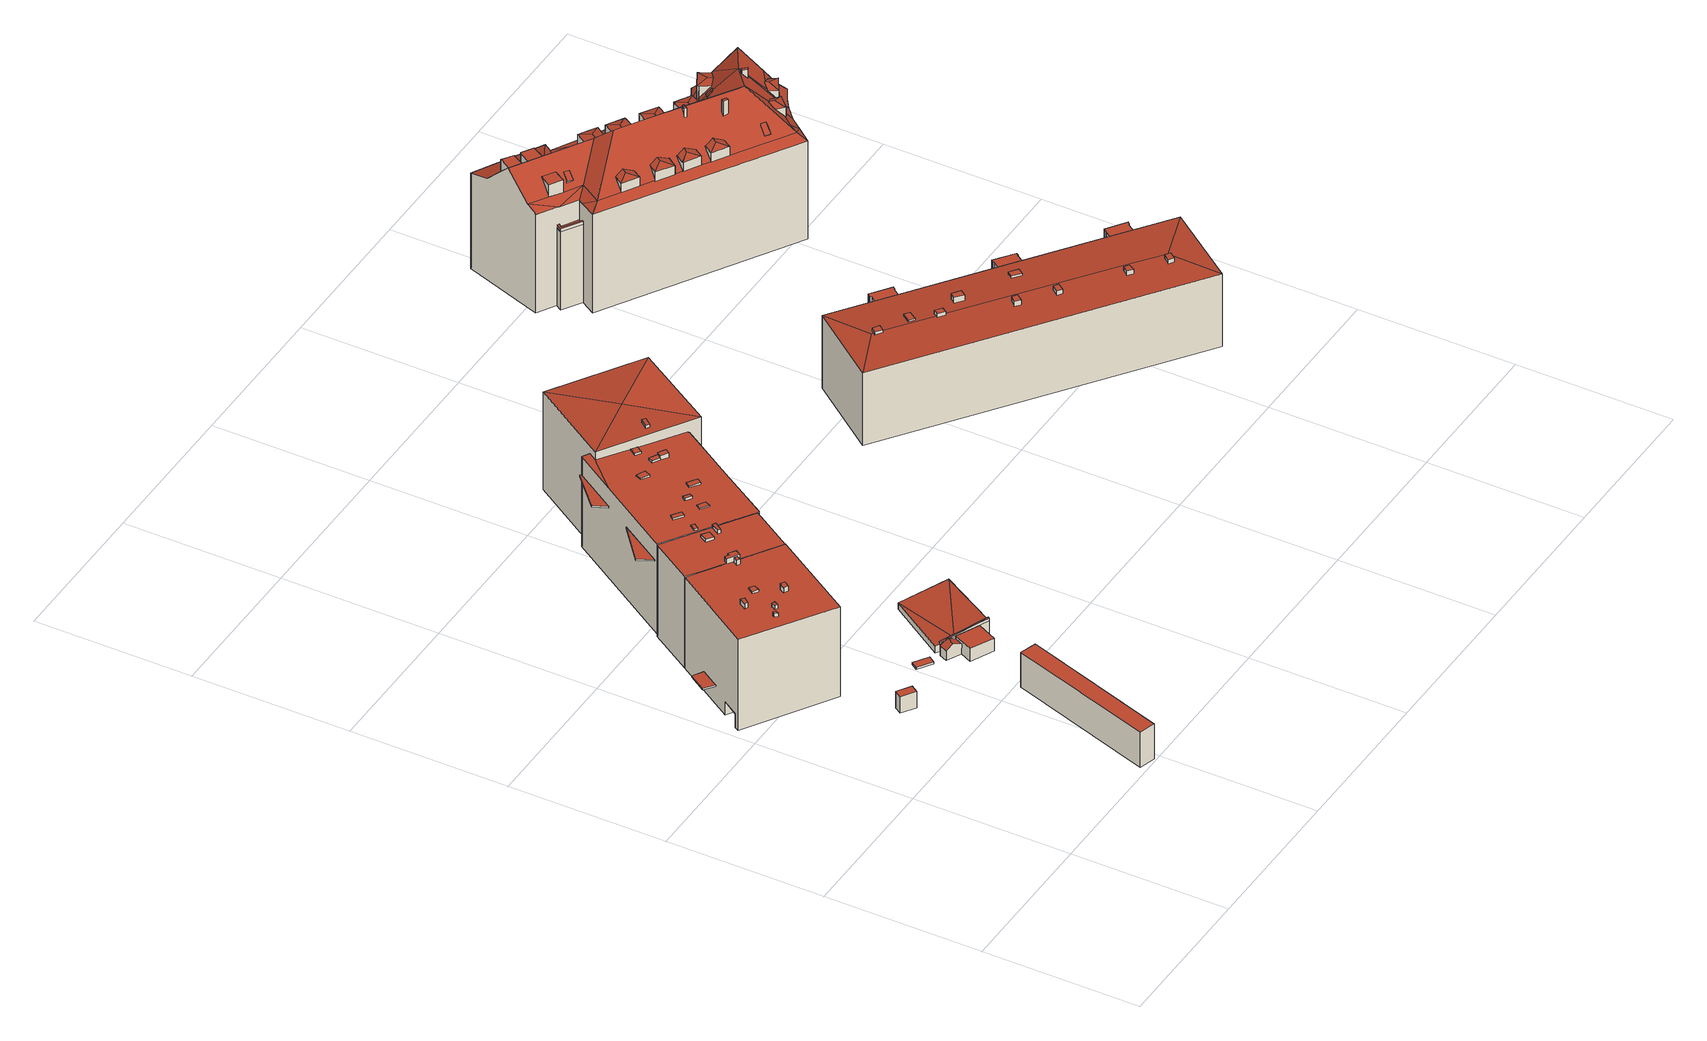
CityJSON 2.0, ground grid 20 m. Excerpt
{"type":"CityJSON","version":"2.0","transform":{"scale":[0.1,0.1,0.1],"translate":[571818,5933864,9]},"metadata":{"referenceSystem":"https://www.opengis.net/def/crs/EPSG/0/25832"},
"CityObjects":{
"building1":{"type":"Building","attributes":{"Grundfläche 2D":"2.241988","Grundhöhe NN":"10.886"},"geometry":[{"type":"Solid","lod":"3","boundaries":[[[[0,1,2,3]],[[4,5,3,2]],[[5,6,0,3]],[[6,7,1,0]],[[7,4,2,1]],[[7,6,5,4]]]],"semantics":{"surfaces":[{"type":"RoofSurface"},{"type":"WallSurface"},{"type":"GroundSurface"}],"values":[[0,1,1,1,1,2]]}}]},
"building2":{"type":"Building","attributes":{"Grundfläche 2D":"129.529896","Grundhöhe NN":"10.256"},"children":["building2-1","building2-2","building2-3","building2-4","building2-5","building2-6","building2-7"],"geometry":[{"type":"Solid","lod":"3","boundaries":[[[[8,9,10,11,12]],[[10,9,13,14]],[[15,16,17,18,19,11,10,14]],[[12,11,19,20]],[[9,8,12,20,21,22,23,24,25,13]],[[24,23,16,15]],[[22,21,18,17]],[[15,14,13,25,24]],[[18,21,20,19]],[[23,22,17,16]]]],"semantics":{"surfaces":[{"type":"RoofSurface"},{"type":"WallSurface"},{"type":"GroundSurface"},{"type":"OuterCeilingSurface"}],"values":[[0,1,1,1,1,1,1,2,2,3]]}}]},
"building2-1":{"type":"BuildingInstallation","parents":["building2"],"geometry":[{"type":"MultiSurface","lod":"3","boundaries":[[[26,27,28,29]],[[29,28,30,31]],[[26,29,31,32]],[[27,26,32,33]],[[28,27,33,30]]],"semantics":{"surfaces":[{"type":"RoofSurface"},{"type":"WallSurface"}],"values":[0,1,1,1,1]}}]},
"building2-2":{"type":"BuildingInstallation","parents":["building2"],"geometry":[{"type":"MultiSurface","lod":"3","boundaries":[[[34,35,36,37]],[[38,39,37,36]],[[34,37,39,40]],[[40,41,35,34]],[[36,35,41,38]]],"semantics":{"surfaces":[{"type":"RoofSurface"},{"type":"WallSurface"}],"values":[0,1,1,1,1]}}]},
"building2-3":{"type":"BuildingInstallation","parents":["building2"],"geometry":[{"type":"MultiSurface","lod":"3","boundaries":[[[42,43,44,45]],[[45,44,46,47]],[[42,45,47,48]],[[43,42,48,49]],[[44,43,49,46]]],"semantics":{"surfaces":[{"type":"RoofSurface"},{"type":"WallSurface"}],"values":[0,1,1,1,1]}}]},
"building2-4":{"type":"BuildingInstallation","parents":["building2"],"geometry":[{"type":"MultiSurface","lod":"3","boundaries":[[[50,51,52,53]],[[53,52,54,55]],[[50,53,55,56]],[[51,50,56,57]],[[52,51,57,54]]],"semantics":{"surfaces":[{"type":"RoofSurface"},{"type":"WallSurface"}],"values":[0,1,1,1,1]}}]},
"building2-5":{"type":"BuildingInstallation","parents":["building2"],"geometry":[{"type":"MultiSurface","lod":"3","boundaries":[[[58,59,60,61,62,63,64,65]],[[61,60,66,67]],[[68,69,63,62]],[[67,68,62,61]],[[69,70,64,63]],[[70,71,72,58,65,64]],[[66,60,59,58,72,73]]],"semantics":{"surfaces":[{"type":"RoofSurface"},{"type":"WallSurface"}],"values":[0,1,1,1,1,1,1]}}]},
"building2-6":{"type":"BuildingInstallation","parents":["building2"],"geometry":[{"type":"MultiSurface","lod":"3","boundaries":[[[74,75,76,77]],[[78,79,77,76]],[[76,75,80,78]],[[74,77,79,81]],[[81,80,75,74]]],"semantics":{"surfaces":[{"type":"RoofSurface"},{"type":"WallSurface"}],"values":[0,1,1,1,1]}}]},
"building2-7":{"type":"BuildingInstallation","parents":["building2"],"geometry":[{"type":"MultiSurface","lod":"3","boundaries":[[[82,83,84,85]],[[86,87,85,84]],[[87,88,82,85]],[[88,89,83,82]],[[89,86,84,83]],[[89,88,87,86]]],"semantics":{"surfaces":[{"type":"RoofSurface"},{"type":"WallSurface"},{"type":"OuterCeilingSurface"}],"values":[0,1,1,1,1,2]}}]},
"building3":{"type":"Building","attributes":{"Grundfläche 2D":"41.635696","Grundhöhe NN":"9.278"},"geometry":[{"type":"Solid","lod":"3","boundaries":[[[[90,91,92,93]],[[94,95,93,92]],[[95,96,90,93]],[[96,97,91,90]],[[97,94,92,91]],[[97,96,95,94]]]],"semantics":{"surfaces":[{"type":"RoofSurface"},{"type":"WallSurface"},{"type":"GroundSurface"}],"values":[[0,1,1,1,1,2]]}}]},
"building4":{"type":"Building","attributes":{"Grundfläche 2D":"2.150196","Grundhöhe NN":"12.036"},"geometry":[{"type":"Solid","lod":"3","boundaries":[[[[98,99,100,101]],[[102,103,101,100]],[[103,104,98,101]],[[104,105,99,98]],[[105,102,100,99]],[[105,104,103,102]]]],"semantics":{"surfaces":[{"type":"RoofSurface"},{"type":"WallSurface"},{"type":"GroundSurface"}],"values":[[0,1,1,1,1,2]]}}]},
"building5":{"type":"Building","attributes":{"Grundfläche 2D":"101.727465","Grundhöhe NN":"10.261"},"children":["building5-1","building5-2","building5-3"],"geometry":[{"type":"Solid","lod":"3","boundaries":[[[[106,107,108,109,110,111]],[[112,113,114,115,116,117]],[[118,119,120,121,122,123,124]],[[117,116,125,126]],[[112,117,126,127]],[[113,112,127,128]],[[114,113,128,129]],[[120,119,13,25]],[[121,120,25,130]],[[115,122,121,130,125,116]],[[118,124,131,132]],[[131,124,123,122,115,114,129]],[[108,118,132,133,109]],[[110,109,133,14]],[[106,111,110,14,13,119,107]],[[107,119,118,108]],[[130,25,13,14,133,132,131,129,128,127,126,125]]]],"semantics":{"surfaces":[{"type":"RoofSurface"},{"type":"WallSurface"},{"type":"GroundSurface"}],"values":[[0,0,0,1,1,1,1,1,1,1,1,1,1,1,1,1,2]]}}]},
"building5-1":{"type":"BuildingInstallation","parents":["building5"],"geometry":[{"type":"MultiSurface","lod":"3","boundaries":[[[134,135,136,137]],[[137,136,138,139]],[[134,137,139,140]],[[135,134,140,141]],[[136,135,141,138]]],"semantics":{"surfaces":[{"type":"RoofSurface"},{"type":"WallSurface"}],"values":[0,1,1,1,1]}}]},
"building5-2":{"type":"BuildingInstallation","parents":["building5"],"geometry":[{"type":"MultiSurface","lod":"3","boundaries":[[[142,143,144,145,146,147]],[[106,148,142,147]],[[143,142,148,149]],[[149,150,144,143]],[[150,151,145,144]],[[151,111,146,145]],[[106,147,146,111]]],"semantics":{"surfaces":[{"type":"RoofSurface"},{"type":"WallSurface"}],"values":[0,1,1,1,1,1,1]}}]},
"building5-3":{"type":"BuildingInstallation","parents":["building5"],"geometry":[{"type":"MultiSurface","lod":"3","boundaries":[[[152,153,154,155]],[[155,154,156,157]],[[152,155,157,158]],[[158,159,153,152]],[[159,156,154,153]]],"semantics":{"surfaces":[{"type":"RoofSurface"},{"type":"WallSurface"}],"values":[0,1,1,1,1]}}]},
"building6":{"type":"Building","attributes":{"Grundfläche 2D":"11.494788","Grundhöhe NN":"12.036"},"geometry":[{"type":"Solid","lod":"3","boundaries":[[[[160,161,162,163]],[[164,165,166,167]],[[165,168,169,170,166]],[[171,161,160,164,167,172]],[[162,161,171,173]],[[163,162,173,174]],[[163,174,175,164,160]],[[176,169,168,165,164,175,177]],[[170,169,176,178]],[[167,166,170,178,172]],[[171,172,178,176,177,175,174,173]]]],"semantics":{"surfaces":[{"type":"RoofSurface"},{"type":"WallSurface"},{"type":"GroundSurface"}],"values":[[0,0,0,1,1,1,1,1,1,1,2]]}}]},
"building7":{"type":"Building","attributes":{"Grundfläche 2D":"57.077868","Grundhöhe NN":"12.036"},"children":["building7-1"],"geometry":[{"type":"Solid","lod":"3","boundaries":[[[[179,180,181,182,183,184]],[[185,186,181,180,179]],[[187,188,186,185,179]],[[182,181,189,190]],[[191,187,179,184,183,182,190,192]],[[193,186,188,187,191,194]],[[181,186,193,189]],[[193,194,191,192,190,189]]]],"semantics":{"surfaces":[{"type":"RoofSurface"},{"type":"WallSurface"},{"type":"GroundSurface"}],"values":[[0,0,0,1,1,1,1,2]]}}]},
"building7-1":{"type":"BuildingInstallation","parents":["building7"],"geometry":[{"type":"MultiSurface","lod":"3","boundaries":[[[195,196,197]],[[196,198,197]],[[195,199,200,201,202,196]],[[203,204,201,200]],[[185,205,180,206,203,200,199,195,197,188]],[[206,184,204,203]],[[202,201,204,184,179,187,198,196]],[[187,188,197,198]]],"semantics":{"surfaces":[{"type":"RoofSurface"},{"type":"WallSurface"}],"values":[0,0,0,0,1,1,1,1]}}]},
"building8":{"type":"Building","attributes":{"Grundfläche 2D":"371.554517","Grundhöhe NN":"10.664"},"children":["building8-1","building8-2","building8-3","building8-4","building8-5","building8-6","building8-7","building8-8","building8-9","building8-10","building8-11","building8-12","building8-13"],"geometry":[{"type":"Solid","lod":"3","boundaries":[[[[207,208,209,210,211,212,213,214,215]],[[213,216,217,214]],[[218,219,220]],[[220,219,221]],[[218,222,219]],[[221,219,222]],[[217,216,223,224,225,226]],[[224,227,207,215,214,217,226,225]],[[228,229,209,208,207,227]],[[210,209,229,230,211]],[[213,218,220,231,223,216]],[[230,232,222,218,213,212,211]],[[221,222,232,233]],[[220,221,233,231]],[[233,232,230,229,228,227,224,223,231]]]],"semantics":{"surfaces":[{"type":"RoofSurface"},{"type":"WallSurface"},{"type":"GroundSurface"}],"values":[[0,0,0,0,0,0,1,1,1,1,1,1,1,1,2]]}}]},
"building8-1":{"type":"BuildingInstallation","parents":["building8"],"geometry":[{"type":"MultiSurface","lod":"3","boundaries":[[[234,235,236,237]],[[238,239,234,237]],[[239,240,235,234]],[[240,241,236,235]]],"semantics":{"surfaces":[{"type":"RoofSurface"},{"type":"WallSurface"}],"values":[0,1,1,1]}}]},
"building8-2":{"type":"BuildingInstallation","parents":["building8"],"geometry":[{"type":"MultiSurface","lod":"3","boundaries":[[[242,243,244,245]],[[245,244,246,247]],[[242,245,247,248]],[[243,242,248,249]],[[244,243,249,246]]],"semantics":{"surfaces":[{"type":"RoofSurface"},{"type":"WallSurface"}],"values":[0,1,1,1,1]}}]},
"building8-3":{"type":"BuildingInstallation","parents":["building8"],"geometry":[{"type":"MultiSurface","lod":"3","boundaries":[[[250,251,252,253,254]],[[252,251,255,256]],[[256,257,253,252]],[[257,258,254,253]],[[251,250,254,258,259,255]]],"semantics":{"surfaces":[{"type":"RoofSurface"},{"type":"WallSurface"}],"values":[0,1,1,1,1]}}]},
"building8-4":{"type":"BuildingInstallation","parents":["building8"],"geometry":[{"type":"MultiSurface","lod":"3","boundaries":[[[260,261,262,263]],[[263,262,264,265]],[[260,263,265,266]],[[261,260,266,267]],[[262,261,267,264]]],"semantics":{"surfaces":[{"type":"RoofSurface"},{"type":"WallSurface"}],"values":[0,1,1,1,1]}}]},
"building8-5":{"type":"BuildingInstallation","parents":["building8"],"geometry":[{"type":"MultiSurface","lod":"3","boundaries":[[[268,269,270,271]],[[271,270,272,273]],[[268,271,273,274]],[[274,275,269,268]],[[275,272,270,269]]],"semantics":{"surfaces":[{"type":"RoofSurface"},{"type":"WallSurface"}],"values":[0,1,1,1,1]}}]},
"building8-6":{"type":"BuildingInstallation","parents":["building8"],"geometry":[{"type":"MultiSurface","lod":"3","boundaries":[[[276,277,278,279]],[[237,236,276,279]],[[280,277,276,236,241]],[[281,278,277,280]],[[237,279,278,281,238]]],"semantics":{"surfaces":[{"type":"RoofSurface"},{"type":"WallSurface"}],"values":[0,1,1,1,1]}}]},
"building8-7":{"type":"BuildingInstallation","parents":["building8"],"geometry":[{"type":"MultiSurface","lod":"3","boundaries":[[[282,283,284,285]],[[285,284,286,287]],[[282,285,287,288]],[[283,282,288,289]],[[284,283,289,286]]],"semantics":{"surfaces":[{"type":"RoofSurface"},{"type":"WallSurface"}],"values":[0,1,1,1,1]}}]},
"building8-8":{"type":"BuildingInstallation","parents":["building8"],"geometry":[{"type":"MultiSurface","lod":"3","boundaries":[[[290,291,292,293]],[[293,292,294,295]],[[290,293,295,296]],[[291,290,296,297]],[[292,291,297,294]]],"semantics":{"surfaces":[{"type":"RoofSurface"},{"type":"WallSurface"}],"values":[0,1,1,1,1]}}]},
"building8-9":{"type":"BuildingInstallation","parents":["building8"],"geometry":[{"type":"MultiSurface","lod":"3","boundaries":[[[298,299,300,301]],[[301,300,302,303]],[[298,301,303,304]],[[299,298,304,305]],[[300,299,305,302]]],"semantics":{"surfaces":[{"type":"RoofSurface"},{"type":"WallSurface"}],"values":[0,1,1,1,1]}}]},
"building8-10":{"type":"BuildingInstallation","parents":["building8"],"geometry":[{"type":"MultiSurface","lod":"3","boundaries":[[[306,307,308,309]],[[309,308,310,311]],[[306,309,311,312]],[[307,306,312,313]],[[308,307,313,310]]],"semantics":{"surfaces":[{"type":"RoofSurface"},{"type":"WallSurface"}],"values":[0,1,1,1,1]}}]},
"building8-11":{"type":"BuildingInstallation","parents":["building8"],"geometry":[{"type":"MultiSurface","lod":"3","boundaries":[[[314,315,316]],[[317,318,316,315]],[[318,319,314,316]],[[319,317,315,314]],[[319,318,317]]],"semantics":{"surfaces":[{"type":"RoofSurface"},{"type":"WallSurface"},{"type":"OuterCeilingSurface"}],"values":[0,1,1,1,2]}}]},
"building8-12":{"type":"BuildingInstallation","parents":["building8"],"geometry":[{"type":"MultiSurface","lod":"3","boundaries":[[[320,321,322,226]],[[323,225,226,322]],[[225,324,320,226]],[[324,325,321,320]],[[325,323,322,321]],[[325,324,225,323]]],"semantics":{"surfaces":[{"type":"RoofSurface"},{"type":"WallSurface"},{"type":"OuterCeilingSurface"}],"values":[0,1,1,1,1,2]}}]},
"building8-13":{"type":"BuildingInstallation","parents":["building8"],"geometry":[{"type":"MultiSurface","lod":"3","boundaries":[[[326,327,328]],[[329,330,328,327]],[[330,331,326,328]],[[331,329,327,326]],[[331,330,329]]],"semantics":{"surfaces":[{"type":"RoofSurface"},{"type":"WallSurface"},{"type":"OuterCeilingSurface"}],"values":[0,1,1,1,2]}}]},
"building9":{"type":"Building","attributes":{"Grundfläche 2D":"499.498578","Grundhöhe NN":"14.897"},"children":["building9-1","building9-2","building9-3","building9-4","building9-5","building9-6","building9-7","building9-8","building9-9"],"geometry":[{"type":"Solid","lod":"3","boundaries":[[[[332,333,334]],[[333,335,336,337,338,339,340,341,334]],[[339,338,337,336,335,333,332,342]],[[340,339,342]],[[343,344,345,346,347,348,349,350]],[[351,352,353,354,355,356,357,358]],[[359,360,361,362,363,364,365,366]],[[332,334,367,368]],[[342,332,368,369]],[[340,342,369,370]],[[364,363,371,372,356,355,373,374,348,347,375,367,334,341,340,370,376]],[[349,348,374,377]],[[350,349,377,378]],[[343,350,378,379]],[[344,343,379,380]],[[345,344,380,381]],[[346,345,381,382]],[[347,346,382,375]],[[357,356,372,383]],[[358,357,383,384]],[[351,358,384,385]],[[352,351,385,386]],[[353,352,386,387]],[[354,353,387,388]],[[355,354,388,373]],[[365,364,376,389]],[[366,365,389,390]],[[359,366,390,391]],[[360,359,391,392]],[[363,362,393,371]],[[361,360,392,394]],[[362,361,394,393]],[[376,370,369,368,367,375,382,381,380,379,378,377,374,373,388,387,386,385,384,383,372,371,393,394,392,391,390,389]]]],"semantics":{"surfaces":[{"type":"RoofSurface"},{"type":"WallSurface"},{"type":"GroundSurface"}],"values":[[0,0,0,0,0,0,0,1,1,1,1,1,1,1,1,1,1,1,1,1,1,1,1,1,1,1,1,1,1,1,1,1,2]]}}]},
"building9-1":{"type":"BuildingInstallation","parents":["building9"],"geometry":[{"type":"MultiSurface","lod":"3","boundaries":[[[395,396,397,398]],[[399,400,398,397]],[[395,398,400,401]],[[396,395,401,402]],[[402,399,397,396]]],"semantics":{"surfaces":[{"type":"RoofSurface"},{"type":"WallSurface"}],"values":[0,1,1,1,1]}}]},
"building9-2":{"type":"BuildingInstallation","parents":["building9"],"geometry":[{"type":"MultiSurface","lod":"3","boundaries":[[[403,404,405,406]],[[404,403,407,408]],[[408,409,405,404]],[[410,406,405,409]],[[410,407,403,406]]],"semantics":{"surfaces":[{"type":"RoofSurface"},{"type":"WallSurface"}],"values":[0,1,1,1,1]}}]},
"building9-3":{"type":"BuildingInstallation","parents":["building9"],"geometry":[{"type":"MultiSurface","lod":"3","boundaries":[[[411,412,413,414]],[[414,413,415,416]],[[411,414,416,417]],[[412,411,417,418]],[[413,412,418,415]]],"semantics":{"surfaces":[{"type":"RoofSurface"},{"type":"WallSurface"}],"values":[0,1,1,1,1]}}]},
"building9-4":{"type":"BuildingInstallation","parents":["building9"],"geometry":[{"type":"MultiSurface","lod":"3","boundaries":[[[419,420,421,422]],[[335,423,420,419,424]],[[421,420,423,425]],[[426,422,421,425,427]],[[419,422,426,424]]],"semantics":{"surfaces":[{"type":"RoofSurface"},{"type":"WallSurface"}],"values":[0,1,1,1,1]}}]},
"building9-5":{"type":"BuildingInstallation","parents":["building9"],"geometry":[{"type":"MultiSurface","lod":"3","boundaries":[[[428,429,430,431]],[[431,430,432,433]],[[428,431,433,434]],[[429,428,434,435]],[[430,429,435,432]]],"semantics":{"surfaces":[{"type":"RoofSurface"},{"type":"WallSurface"}],"values":[0,1,1,1,1]}}]},
"building9-6":{"type":"BuildingInstallation","parents":["building9"],"geometry":[{"type":"MultiSurface","lod":"3","boundaries":[[[436,437,438,439]],[[439,438,440,441]],[[436,439,441,442]],[[437,436,442,443]],[[438,437,443,440]]],"semantics":{"surfaces":[{"type":"RoofSurface"},{"type":"WallSurface"}],"values":[0,1,1,1,1]}}]},
"building9-7":{"type":"BuildingInstallation","parents":["building9"],"geometry":[{"type":"MultiSurface","lod":"3","boundaries":[[[444,445,446,447]],[[447,446,448,449]],[[449,450,444,447]],[[445,444,450,451]],[[451,448,446,445]]],"semantics":{"surfaces":[{"type":"RoofSurface"},{"type":"WallSurface"}],"values":[0,1,1,1,1]}}]},
"building9-8":{"type":"BuildingInstallation","parents":["building9"],"geometry":[{"type":"MultiSurface","lod":"3","boundaries":[[[452,453,454,455]],[[456,457,453,452]],[[457,458,454,453]],[[458,459,455,454]],[[452,455,459,456]]],"semantics":{"surfaces":[{"type":"RoofSurface"},{"type":"WallSurface"}],"values":[0,1,1,1,1]}}]},
"building9-9":{"type":"BuildingInstallation","parents":["building9"],"geometry":[{"type":"MultiSurface","lod":"3","boundaries":[[[460,461,462,463,464]],[[465,462,461,460,466,336]],[[463,462,465,467]],[[468,464,463,467,469]],[[460,464,468,466]]],"semantics":{"surfaces":[{"type":"RoofSurface"},{"type":"WallSurface"}],"values":[0,1,1,1,1]}}]},
"building10":{"type":"Building","attributes":{"Grundfläche 2D":"414.019787","Grundhöhe NN":"13.470"},"children":["building10-1","building10-2","building10-3","building10-4","building10-5","building10-6","building10-7","building10-8","building10-9","building10-10","building10-11","building10-12","building10-13","building10-14","building10-15","building10-16","building10-17","building10-18","building10-19","building10-20","building10-21","building10-22","building10-23"],"geometry":[{"type":"Solid","lod":"3","boundaries":[[[[470,471,472,473,474,475,476,477]],[[478,479,480,481,482,483]],[[483,484,485,486,480,479,478]],[[487,484,483]],[[488,484,487,489,490,491]],[[492,493,494,491,490,489,495,496]],[[497,498,499,500,496,501,502]],[[502,503,497]],[[502,504,505,503]],[[506,507,508,509,510,505,504,511]],[[512,505,513,514,515,516,517,518,519]],[[518,520,521,522,523,524]],[[525,520,526,527,528,529,530]],[[521,520,525,523,522]],[[531,523,525]],[[532,533,523,531]],[[534,535,533,532]],[[536,537,538,539,540,541,542,543,544,545,533,535]],[[546,537,536]],[[547,548,546,549,550,551]],[[546,548,537]],[[475,552,551,550,549]],[[474,553,551,552,475]],[[554,524,523,533]],[[533,545,544,543,542,541,540,539,538,537,555,556,554]],[[491,557,555,484,488]],[[558,559,472,471,470]],[[558,560,561,559]],[[551,562,555,537,548,547]],[[474,561,563,555,562,551,553]],[[559,561,474,473,472]],[[564,561,560]],[[565,485,484,566,567,561,564,568]],[[485,484,485,565]],[[565,485,565,568]],[[568,480,486,485,484,485,565]],[[484,555,563,561,567,566]],[[501,496,495]],[[514,513,505,510,509,508,507,506,517,516,515]],[[569,496,500,499,498,497,503,505,512,519,518,524,554]],[[494,493,492,496,569,554,556,555,557,491]],[[570,571,572,573,574,575,576]],[[564,560,558,470,477,577,578]],[[568,564,579,580]],[[578,579,564]],[[581,481,480,568,580,582]],[[583,487,483,482,481,581,584]],[[489,487,583,585]],[[495,489,585,586]],[[501,495,586,587]],[[502,501,587,588]],[[504,502,588,589]],[[511,504,589,590]],[[528,527,526,520,518,517,506,511,590,591]],[[574,573,572,571,531,525,530,529,528,591,592]],[[593,594,535,534,532,531,571,570,576]],[[536,535,594,595]],[[546,536,595,596]],[[549,546,596,597]],[[477,476,598,577]],[[475,549,597,599]],[[476,475,599,598]],[[575,574,592,600]],[[576,575,600,593]],[[587,586,585,583,584,581,582,580,579,578,577,598,599,597,596,595,594,593,600,592,591,590,589,588]]]],"semantics":{"surfaces":[{"type":"RoofSurface"},{"type":"WallSurface"},{"type":"GroundSurface"}],"values":[[0,0,0,0,0,0,0,0,0,0,0,0,0,0,0,0,0,0,0,0,0,0,0,0,0,0,0,0,0,0,0,0,0,0,0,0,0,0,0,0,0,0,1,1,1,1,1,1,1,1,1,1,1,1,1,1,1,1,1,1,1,1,1,1,2]]}}]},
"building10-1":{"type":"BuildingInstallation","parents":["building10"],"geometry":[{"type":"MultiSurface","lod":"3","boundaries":[[[601,602,603,604,605,606,607]],[[608,509,514,519,601,607,606]],[[603,602,512,513,510,609,605,604]],[[606,605,609,608]]],"semantics":{"surfaces":[{"type":"RoofSurface"},{"type":"WallSurface"}],"values":[0,1,1,1]}}]},
"building10-2":{"type":"BuildingInstallation","parents":["building10"],"geometry":[{"type":"MultiSurface","lod":"3","boundaries":[[[610,611,612,613,614,615]],[[615,614,616]],[[617,616,614,613,618,619]],[[611,610,615,620,542]],[[616,617,619,543,621]],[[615,616,621,620]]],"semantics":{"surfaces":[{"type":"RoofSurface"},{"type":"WallSurface"}],"values":[0,0,0,1,1,1]}}]},
"building10-3":{"type":"BuildingInstallation","parents":["building10"],"geometry":[{"type":"MultiSurface","lod":"3","boundaries":[[[622,623,624,625,626,627]],[[628,622,627,626,629,630]],[[624,623,631,632]],[[625,624,632,633]],[[623,622,628,631]],[[626,625,633,629]]],"semantics":{"surfaces":[{"type":"RoofSurface"},{"type":"WallSurface"}],"values":[0,1,1,1,1,1]}}]},
"building10-4":{"type":"BuildingInstallation","parents":["building10"],"geometry":[{"type":"MultiSurface","lod":"3","boundaries":[[[634,635,636,637,638]],[[638,637,639]],[[640,639,637,636,641,642]],[[634,638,538]],[[639,640,642,539,643]],[[638,639,643,538]]],"semantics":{"surfaces":[{"type":"RoofSurface"},{"type":"WallSurface"}],"values":[0,0,0,1,1,1]}}]},
"building10-5":{"type":"BuildingInstallation","parents":["building10"],"geometry":[{"type":"MultiSurface","lod":"3","boundaries":[[[644,645,646,647]],[[644,647,648,649]],[[647,646,650,648]],[[645,644,649,651]],[[646,645,651,650]]],"semantics":{"surfaces":[{"type":"RoofSurface"},{"type":"WallSurface"}],"values":[0,1,1,1,1]}}]},
"building10-6":{"type":"BuildingInstallation","parents":["building10"],"geometry":[{"type":"MultiSurface","lod":"3","boundaries":[[[652,653,654,655,656,657]],[[656,655,658,659,657]],[[660,652,657]],[[660,661,653,652]],[[658,655,654,653,661,662]]],"semantics":{"surfaces":[{"type":"RoofSurface"},{"type":"WallSurface"}],"values":[0,1,1,1,1]}}]},
"building10-7":{"type":"BuildingInstallation","parents":["building10"],"geometry":[{"type":"MultiSurface","lod":"3","boundaries":[[[663,664,665,666,667]],[[667,666,668]],[[669,666,665,670,671]],[[668,666,669]],[[663,667,540]],[[672,668,669,671,541]],[[672,540,667,668]]],"semantics":{"surfaces":[{"type":"RoofSurface"},{"type":"WallSurface"}],"values":[0,0,0,0,1,1,1]}}]},
"building10-8":{"type":"BuildingInstallation","parents":["building10"],"geometry":[{"type":"MultiSurface","lod":"3","boundaries":[[[673,674,675,676]],[[676,675,677,678]],[[673,676,678,679]],[[674,673,679,680]],[[675,674,680,677]]],"semantics":{"surfaces":[{"type":"RoofSurface"},{"type":"WallSurface"}],"values":[0,1,1,1,1]}}]},
"building10-9":{"type":"BuildingInstallation","parents":["building10"],"geometry":[{"type":"MultiSurface","lod":"3","boundaries":[[[681,566,567,682]],[[683,684,685,686,567,566]],[[566,681,687]],[[688,682,567,686,689,567]],[[690,684,683,566,687,691,566,692]],[[688,693,681,682]],[[693,691,687,681]],[[686,685,684,690,689]]],"semantics":{"surfaces":[{"type":"RoofSurface"},{"type":"WallSurface"}],"values":[0,0,0,1,1,1,1,1]}}]},
"building10-10":{"type":"BuildingInstallation","parents":["building10"],"geometry":[{"type":"MultiSurface","lod":"3","boundaries":[[[694,695,696,697]],[[698,699,700,701,696,695,702]],[[703,704,705,706,697,696,701]],[[707,494,708,698,702,695]],[[488,709,697,706,705,557]],[[709,490,707,695,694,697]]],"semantics":{"surfaces":[{"type":"RoofSurface"},{"type":"WallSurface"}],"values":[0,0,0,1,1,1]}}]},
"building10-11":{"type":"BuildingInstallation","parents":["building10"],"geometry":[{"type":"MultiSurface","lod":"3","boundaries":[[[710,711,712,713,714,715,716]],[[711,710,717]],[[718,717,710,716,719,720]],[[492,712,713,712,711,721]],[[720,493,722,717,718]],[[722,721,711,717]]],"semantics":{"surfaces":[{"type":"RoofSurface"},{"type":"WallSurface"}],"values":[0,0,0,1,1,1]}}]},
"building10-12":{"type":"BuildingInstallation","parents":["building10"],"geometry":[{"type":"MultiSurface","lod":"3","boundaries":[[[723,724,725,726]],[[723,726,727,728]],[[726,725,729,727]],[[724,723,728,730]],[[725,724,730,729]]],"semantics":{"surfaces":[{"type":"RoofSurface"},{"type":"WallSurface"}],"values":[0,1,1,1,1]}}]},
"building10-13":{"type":"BuildingInstallation","parents":["building10"],"geometry":[{"type":"MultiSurface","lod":"3","boundaries":[[[731,732,733,734,735,736,737]],[[737,736,738]],[[738,736,735,739,559,740,741,742]],[[743,744,737,738,745]],[[744,471,746,733,732,731,737]],[[745,738,742,741,473]]],"semantics":{"surfaces":[{"type":"RoofSurface"},{"type":"WallSurface"}],"values":[0,0,0,1,1,1]}}]},
"building10-14":{"type":"BuildingInstallation","parents":["building10"],"geometry":[{"type":"MultiSurface","lod":"3","boundaries":[[[747,748,749]],[[748,747,750,751,752,753,754]],[[755,756,757,749,748,754]],[[758,485,750,747]],[[759,752,751,750,485]],[[565,757,756]],[[757,565,486,749]],[[760,749,486,479]],[[478,758,747,749,760]]],"semantics":{"surfaces":[{"type":"RoofSurface"},{"type":"WallSurface"}],"values":[0,0,0,1,1,1,1,1,1]}}]},
"building10-15":{"type":"BuildingInstallation","parents":["building10"],"geometry":[{"type":"MultiSurface","lod":"3","boundaries":[[[761,762,763,764,765]],[[766,762,761,767,768]],[[769,763,762,766]],[[763,770,764]],[[766,768,498]],[[770,763,769,766,498,497]]],"semantics":{"surfaces":[{"type":"RoofSurface"},{"type":"WallSurface"}],"values":[0,0,0,1,1,1]}}]},
"building10-16":{"type":"BuildingInstallation","parents":["building10"],"geometry":[{"type":"MultiSurface","lod":"3","boundaries":[[[771,772,773,774,775,776,777]],[[777,776,778]],[[779,780,781,778,776,775]],[[782,499,772,771,777]],[[500,783,778,781,780,569,784]],[[783,782,777,778]]],"semantics":{"surfaces":[{"type":"RoofSurface"},{"type":"WallSurface"}],"values":[0,0,0,1,1,1]}}]},
"building10-17":{"type":"BuildingInstallation","parents":["building10"],"geometry":[{"type":"MultiSurface","lod":"3","boundaries":[[[785,786,562,787,788,789]],[[790,789,788,791]],[[792,791,788,787,793,794]],[[789,790,791,795,550,552,796]],[[553,785,789,796]],[[547,795,791,792,794]]],"semantics":{"surfaces":[{"type":"RoofSurface"},{"type":"WallSurface"}],"values":[0,0,0,1,1,1]}}]},
"building10-18":{"type":"BuildingInstallation","parents":["building10"],"geometry":[{"type":"MultiSurface","lod":"3","boundaries":[[[797,798,799,800,801,802]],[[802,801,803,804]],[[805,798,797,802,804,806]],[[807,800,799,798,805,808]],[[801,800,807,803]]],"semantics":{"surfaces":[{"type":"RoofSurface"},{"type":"WallSurface"}],"values":[0,1,1,1,1]}}]},
"building10-19":{"type":"BuildingInstallation","parents":["building10"],"geometry":[{"type":"MultiSurface","lod":"3","boundaries":[[[809,810,811,812,813,814,815]],[[815,814,816]],[[817,816,814,813,818,819]],[[809,815,544]],[[816,817,819,820,545]],[[545,544,815,816]]],"semantics":{"surfaces":[{"type":"RoofSurface"},{"type":"WallSurface"}],"values":[0,0,0,1,1,1]}}]},
"building10-20":{"type":"BuildingInstallation","parents":["building10"],"geometry":[{"type":"MultiSurface","lod":"3","boundaries":[[[821,822,823,824]],[[522,821,824]],[[521,823,822]],[[521,522,824,823]]],"semantics":{"surfaces":[{"type":"RoofSurface"},{"type":"WallSurface"}],"values":[0,1,1,1]}}]},
"building10-21":{"type":"BuildingInstallation","parents":["building10"],"geometry":[{"type":"MultiSurface","lod":"3","boundaries":[[[825,826,827,828]],[[825,828,829,830]],[[828,827,831,829]],[[830,832,826,825]],[[832,831,827,826]]],"semantics":{"surfaces":[{"type":"RoofSurface"},{"type":"WallSurface"}],"values":[0,1,1,1,1]}}]},
"building10-22":{"type":"BuildingInstallation","parents":["building10"],"geometry":[{"type":"MultiSurface","lod":"3","boundaries":[[[833,516,834,835,836,837,838]],[[833,838,837,839,507]],[[840,836,835,834,515,508]],[[840,839,837,836]]],"semantics":{"surfaces":[{"type":"RoofSurface"},{"type":"WallSurface"}],"values":[0,1,1,1]}}]},
"building10-23":{"type":"BuildingInstallation","parents":["building10"],"geometry":[{"type":"MultiSurface","lod":"3","boundaries":[[[841,842,843,844,845,846,847]],[[843,842,576,570]],[[844,843,570,848]],[[845,844,848,572]],[[574,847,846,845,572,573]],[[841,847,574,575]],[[842,841,575,576]]],"semantics":{"surfaces":[{"type":"RoofSurface"},{"type":"WallSurface"}],"values":[0,1,1,1,1,1,1]}}]}
},
"vertices":[
[126,266,42],[132,275,42],[115,286,42],[109,277,42],[115,286,19],[109,277,19],[126,266,19],[132,275,19],
[176,459,139],[177,460,139],[69,527,141],[1,421,141],[109,353,139],[177,460,13],[69,527,13],[18,447,13],[18,447,32],[4,427,32],[4,427,13],[1,421,13],[109,353,13],[112,358,13],[112,358,32],[125,379,32],[125,379,13],[176,459,13],
[58,403,146],[60,407,146],[57,409,146],[55,406,146],[57,409,141],[55,406,141],[58,403,141],[60,407,141],
[72,411,145],[75,417,145],[71,418,145],[68,413,145],[71,418,140],[68,413,140],[72,411,140],[75,417,140],
[87,444,143],[91,451,143],[85,455,143],[80,448,143],[85,455,141],[80,448,141],[87,444,140],[91,451,140],
[56,440,148],[61,447,148],[57,450,148],[52,442,148],[57,450,141],[52,442,141],[56,440,141],[61,447,141],
[104,416,147],[108,422,147],[109,423,147],[104,426,147],[103,424,147],[102,425,147],[99,419,147],[100,419,147],[109,423,140],[104,426,140],[103,424,140],[102,425,140],[99,419,140],[100,419,140],[104,416,140],[108,422,140],
[120,486,147],[123,491,147],[119,493,147],[116,488,147],[119,493,140],[116,488,140],[123,491,140],[120,486,140],
[31,497,40],[17,475,40],[30,466,40],[44,489,40],[30,466,38],[44,489,38],[31,497,38],[17,475,38],
[253,187,52],[232,194,52],[172,9,52],[193,3,52],[172,9,3],[193,3,3],[253,187,3],[232,194,3],
[191,281,33],[197,289,33],[179,301,33],[173,293,33],[179,301,30],[173,293,30],[191,281,30],[197,289,30],
[127,490,140],[177,460,138],[211,515,138],[103,581,142],[69,527,142],[113,499,140],[237,499,54],[226,507,58],[226,506,58],[227,505,58],[192,451,58],[204,444,54],[211,515,59],[177,460,59],[176,459,59],[192,450,59],[227,505,59],[226,506,59],[213,514,59],[192,451,13],[204,444,13],[237,499,13],[226,507,13],[226,506,13],[192,450,13],[213,514,13],[211,515,13],[103,581,13],
[161,544,145],[155,534,145],[158,532,145],[165,542,145],[158,532,140],[165,542,140],[161,544,140],[155,534,140],
[131,497,147],[122,503,147],[121,500,147],[116,503,147],[113,499,147],[127,490,147],[131,497,140],[122,503,140],[121,500,140],[116,503,140],
[144,532,144],[149,541,144],[140,547,144],[135,538,144],[140,547,140],[135,538,140],[144,532,140],[149,541,140],
[227,273,48],[215,248,48],[244,234,48],[256,259,48],[227,273,44],[218,278,49],[212,268,49],[222,263,44],[212,281,46],[208,282,44],[203,272,44],[215,248,30],[222,263,30],[244,234,30],[256,259,30],[227,273,30],[208,282,30],[212,281,30],[203,272,30],
[229,277,43],[230,279,43],[257,363,39],[209,289,39],[211,288,40],[214,286,40],[231,278,43],[310,329,49],[267,253,49],[268,255,49],[257,363,30],[209,289,30],[267,253,30],[214,286,30],[310,329,30],[268,255,30],
[231,278,45],[256,260,51],[268,255,53],[267,253,53],[231,279,45],[230,279,45],[220,282,43],[229,277,45],[216,288,42],[214,286,42],[231,279,43],[216,288,40],
[103,581,143],[211,515,139],[213,514,139],[254,580,139],[299,652,139],[243,687,141],[200,714,143],[164,677,143],[106,586,143],[207,725,143],[198,730,143],[200,714,154],[286,729,157],[265,817,154],[376,746,154],[312,643,154],[207,725,17],[198,730,17],[198,730,115],[198,730,117],[103,581,17],[211,515,17],[213,514,17],[299,652,17],[265,817,17],[312,643,17],[376,746,17],
[231,664,144],[228,658,144],[237,653,144],[241,658,144],[241,658,141],[231,664,141],[228,658,141],[237,653,141],
[195,589,144],[197,593,144],[190,598,144],[187,594,144],[190,598,141],[187,594,141],[195,589,141],[197,593,141],
[239,686,144],[235,689,144],[230,681,144],[237,677,144],[242,685,144],[235,689,142],[230,681,141],[237,677,141],[242,685,141],[239,686,141],
[205,648,144],[209,656,144],[198,661,144],[195,654,144],[198,661,142],[195,654,142],[205,648,141],[209,656,142],
[162,580,144],[165,585,144],[154,593,144],[150,588,144],[154,593,142],[150,588,142],[162,580,141],[165,585,141],
[237,653,147],[246,647,147],[250,653,147],[241,658,147],[246,647,141],[250,653,141],
[222,593,143],[226,599,143],[214,607,143],[210,601,143],[214,607,141],[210,601,141],[222,593,140],[226,599,140],
[153,562,144],[150,565,144],[145,558,144],[149,556,144],[145,558,142],[149,556,141],[153,562,141],[150,565,141],
[192,565,142],[196,572,142],[186,578,142],[182,572,142],[186,578,141],[182,572,141],[192,565,141],[196,572,141],
[263,686,159],[267,683,159],[274,692,159],[270,695,159],[274,692,155],[270,695,155],[263,686,155],[267,683,155],
[268,580,117],[282,625,117],[254,580,117],[282,625,115],[254,580,115],[268,580,115],
[197,732,117],[156,694,117],[164,677,117],[164,677,115],[197,732,115],[156,694,115],
[97,605,117],[106,586,117],[141,642,117],[106,586,115],[141,642,115],[97,605,115],
[460,522,161],[522,546,164],[527,611,161],[524,545,164],[585,499,164],[593,493,164],[762,365,164],[806,331,164],[874,353,161],[699,483,161],[808,263,161],[614,570,157],[590,588,157],[587,584,157],[588,583,157],[579,572,157],[602,555,157],[611,567,157],[612,567,157],[733,481,157],[709,499,157],[707,496,157],[708,495,157],[699,483,157],[722,466,157],[730,478,157],[731,478,157],[842,401,157],[818,418,157],[816,415,157],[816,414,157],[807,403,157],[830,386,157],[838,398,157],[839,398,157],[527,611,59],[460,522,59],[808,263,59],[874,353,59],[807,403,59],[722,466,59],[699,483,59],[602,555,59],[579,572,59],[830,386,59],[611,567,59],[612,567,59],[614,570,59],[590,588,59],[587,584,59],[588,583,59],[730,478,59],[731,478,59],[733,481,59],[709,499,59],[707,496,59],[708,495,59],[838,398,59],[839,398,59],[842,401,59],[818,418,59],[816,414,59],[816,415,59],
[625,486,171],[630,493,171],[620,500,171],[615,494,171],[620,500,163],[615,494,163],[625,486,163],[630,493,163],
[649,440,170],[643,433,170],[649,428,170],[655,436,170],[649,440,163],[643,433,163],[649,428,163],[655,436,163],
[689,398,169],[695,406,169],[689,410,169],[683,402,169],[689,410,163],[683,402,163],[689,398,163],[695,406,163],
[527,548,168],[522,542,168],[530,536,168],[535,543,168],[522,542,164],[527,548,164],[530,536,164],[535,543,164],[532,539,164],
[752,352,169],[758,347,169],[763,355,169],[757,359,169],[763,355,163],[757,359,163],[752,352,163],[758,347,163],
[696,453,165],[701,460,165],[691,468,165],[686,461,165],[691,468,162],[686,461,162],[696,453,162],[701,460,162],
[560,521,166],[567,516,166],[574,526,166],[568,531,166],[574,526,163],[568,531,163],[560,521,164],[567,516,164],
[804,326,169],[798,330,169],[792,322,169],[798,318,169],[804,326,163],[798,330,163],[792,322,163],[798,318,163],
[587,503,169],[585,499,169],[583,497,169],[591,491,169],[595,497,169],[583,497,164],[587,503,164],[591,491,164],[595,497,164],[592,493,164],
[830,839,191],[823,835,191],[809,827,192],[805,824,191],[803,822,191],[807,811,183],[819,820,183],[835,829,183],[785,914,187],[788,915,188],[790,915,188],[786,922,182],[785,922,182],[764,911,183],[761,899,188],[768,903,188],[789,914,188],[759,908,183],[749,899,188],[748,909,182],[748,902,186],[748,899,188],[693,935,188],[713,922,188],[728,912,188],[692,945,183],[683,942,188],[641,969,187],[649,964,187],[657,958,187],[678,945,188],[696,952,186],[612,1003,183],[602,994,185],[618,1013,183],[586,996,192],[529,1036,188],[543,1026,189],[556,1017,190],[563,1012,191],[578,1002,192],[538,1062,179],[575,997,198],[575,998,196],[558,1003,202],[549,1005,205],[541,1007,208],[521,1012,214],[519,1004,222],[556,999,206],[508,973,191],[530,959,191],[545,949,191],[567,936,191],[610,947,223],[529,945,183],[508,972,190],[505,962,184],[504,961,183],[527,947,183],[528,946,183],[551,932,183],[547,926,183],[550,909,191],[546,924,183],[535,906,183],[766,764,183],[764,777,191],[692,821,191],[672,834,191],[662,840,191],[642,853,191],[633,858,191],[613,871,191],[596,881,191],[576,893,191],[778,781,185],[782,802,192],[772,790,192],[791,797,184],[792,811,190],[793,813,191],[795,813,190],[796,816,191],[616,926,238],[756,838,238],[689,881,238],[748,898,189],[823,852,208],[800,835,205],[810,877,240],[778,858,240],[781,822,206],[773,854,240],[797,901,207],[789,914,189],[764,891,199],[767,885,207],[790,914,189],[674,940,195],[547,926,155],[551,932,155],[529,945,155],[528,946,155],[527,947,155],[522,939,155],[546,924,155],[835,829,45],[810,877,45],[809,877,45],[790,914,45],[786,922,45],[790,915,45],[759,908,45],[785,922,45],[748,909,45],[692,945,45],[696,952,45],[612,1003,45],[618,1013,45],[538,1062,45],[504,961,45],[527,947,45],[546,924,45],[535,906,45],[766,764,45],[778,781,45],[791,797,45],[819,820,45],[807,811,45],[522,939,45],
[555,998,208],[570,989,208],[575,997,208],[575,998,208],[579,1005,208],[565,1014,208],[563,1012,208],[565,1014,190],[579,1005,191],
[633,858,204],[641,869,204],[637,873,206],[632,879,208],[628,873,208],[633,857,204],[612,870,204],[613,871,204],[625,881,206],[620,882,204],[633,857,191],[612,870,191],
[782,849,242],[777,854,242],[774,853,242],[774,852,242],[779,847,242],[780,847,242],[782,849,229],[779,847,229],[780,847,229],[777,854,238],[774,853,238],[774,852,238],
[699,833,204],[696,837,206],[691,842,208],[687,835,208],[692,821,204],[672,833,204],[672,834,204],[684,844,206],[679,845,204],[672,833,191],
[717,914,194],[712,907,203],[718,903,203],[722,910,194],[722,910,193],[717,914,193],[718,903,202],[712,907,202],
[735,801,197],[741,797,197],[745,803,204],[746,806,207],[741,809,207],[740,809,206],[746,806,206],[741,809,206],[735,801,196],[741,797,196],[745,803,203],
[669,852,204],[666,855,206],[661,861,208],[656,855,208],[662,840,204],[642,852,204],[642,853,204],[653,863,206],[649,864,204],[642,852,191],
[716,843,242],[722,840,242],[723,843,242],[718,846,242],[723,843,225],[718,846,225],[716,843,221],[722,840,222],
[767,893,199],[770,887,207],[763,890,199],[761,889,199],[765,885,205],[765,884,207],[766,893,199],[770,887,206],[765,884,206],[761,889,198],[766,893,198],[763,890,198],[767,893,198],
[748,902,205],[729,913,205],[734,898,207],[750,901,205],[720,898,205],[726,892,207],[728,890,207],[729,890,207],[722,901,205],[730,890,207],[739,885,206],[740,885,205],[749,899,205],[729,913,187],[722,901,201],[750,901,187],
[698,920,207],[693,936,205],[685,922,205],[684,921,205],[685,921,205],[688,918,206],[694,913,207],[714,923,205],[706,910,205],[696,912,207],[705,908,205],[693,936,188],[714,923,187],
[688,879,242],[684,874,242],[686,872,242],[690,878,242],[690,878,236],[688,879,236],[686,872,230],[684,874,230],
[823,835,204],[818,843,204],[816,845,204],[811,843,206],[806,842,208],[809,837,208],[824,834,204],[806,823,204],[802,838,206],[799,835,205],[799,834,204],[805,824,204],[811,825,190],[824,834,190],[806,823,190],[818,843,202],
[767,905,205],[783,901,207],[788,916,205],[768,903,205],[772,896,205],[775,890,205],[776,891,205],[786,895,207],[794,901,206],[795,902,205],[789,914,205],[767,905,187],[772,896,198],[788,916,187],
[627,953,208],[632,961,208],[627,977,205],[618,962,205],[621,959,206],[649,964,205],[636,950,206],[639,949,205],[641,969,205],[627,977,187],
[657,958,205],[648,944,205],[649,942,206],[655,937,208],[656,936,208],[661,943,208],[657,959,205],[678,946,205],[665,932,206],[669,931,205],[678,945,205],[657,959,187],[678,946,188],[676,942,192],
[787,824,204],[783,823,206],[777,820,208],[783,815,208],[797,815,204],[795,813,204],[783,801,204],[782,802,204],[775,814,206],[774,810,204],[783,801,191],[797,815,190],
[556,951,199],[555,950,198],[558,948,198],[562,946,198],[566,953,206],[560,957,206],[566,953,205],[560,957,205],[555,950,197],[556,951,198],[562,946,197],[558,948,197],
[603,893,204],[602,894,205],[599,897,206],[597,900,207],[595,902,208],[591,896,208],[596,881,204],[576,893,204],[582,903,204],[591,903,207],[583,905,204],[582,903,202],
[554,964,208],[539,973,208],[530,959,208],[545,949,208],
[584,995,195],[578,988,205],[585,983,205],[591,990,196],[591,990,195],[584,995,194],[585,983,204],[578,988,204],
[534,1011,208],[548,1002,208],[556,1017,208],[557,1018,208],[543,1027,208],[543,1026,208],[543,1027,189],[557,1018,190],
[522,939,159],[546,924,159],[547,926,159],[525,940,159],[529,945,159],[528,946,159],[527,947,159],[525,940,155]
]}
